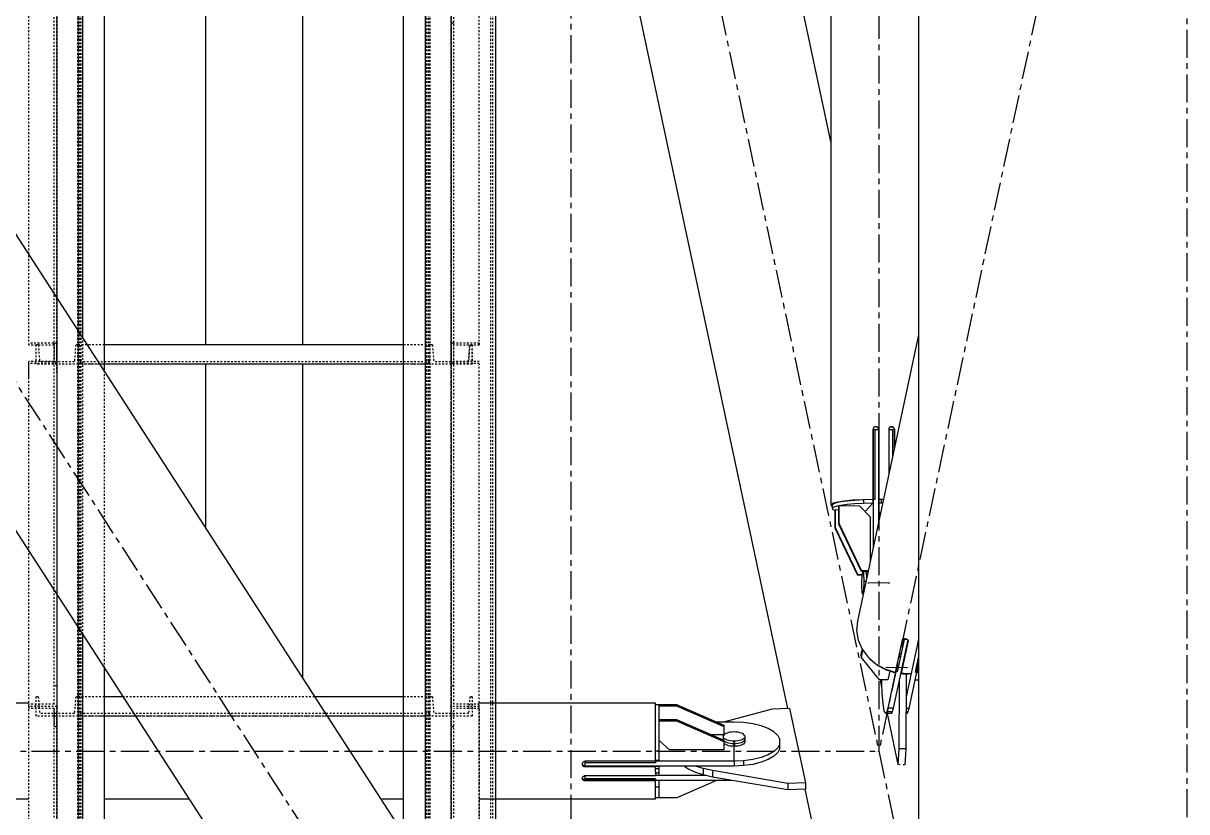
# Model space of a CAD drawing. Header units: millimetres. Extents: x 5143 to 30813, y 232 to 21408.
# Drawn here: x 12039.4 to 12370, y 14493.1 to 14717.2 of the extents above; entities that cross this region are included whole.
import ezdxf

# ---------------------------------------------------------------- set-up
doc = ezdxf.new("R2010")
doc.units = ezdxf.units.MM
doc.header["$LTSCALE"] = 0.25
for name, pattern in [('CENTER', [50.8, 31.75, -6.35, 6.35, -6.35]), ('XKITLINE00', [0]), ('XKITLINE02', [4, 2, -2]), ('XKITLINE03', [6, 3, -1, 1, -1])]:
    doc.linetypes.add(name, pattern=pattern)

msp = doc.modelspace()

# ---------------------------------------------------------------- linework, layer by layer
at = {"color": 8, "linetype": 'CENTER'}
for p, q in [((12370, 16010.75), (12370, 14354.32)), ((12282.5, 15330.27), (12282.5, 14510.27)), ((12195, 15209.12), (12195, 13540.01)), ((11840, 14920.27), (12370, 14100.27)), ((12195, 14920.27), (12370, 14100.27)), ((12370, 14920.27), (12282.5, 14510.27)), ((12285.48, 14558.05), (12279.51, 14558.12)), ((12284.59, 14534.13), (12290.56, 14534.05)), ((12241.38, 14507.56), (12241.38, 14512.99)), ((11927.5, 14510.27), (12282.5, 14510.27))]:
    msp.add_line(p, q, dxfattribs=at)
at = {"color": 1, "linetype": 'XKITLINE03'}
for p, q in [((12049.02, 15406.22), (12049.01, 13721.24)), ((12055.01, 15406.22), (12055.01, 13721.24)), ((12147.49, 13721.24), (12147.49, 15406.22)), ((12160.99, 15406.22), (12160.99, 13721.24)), ((12049.01, 14723.03), (12049.01, 14626.29)), ((12160.99, 14626.29), (12160.99, 14723.03)), ((12049.01, 14620.48), (12049.01, 14523.03)), ((12154.99, 14620.28), (12055.01, 14620.28)), ((12055.01, 14620.28), (12055.01, 14620.28)), ((12154.99, 14620.28), (12154.99, 14620.28)), ((12160.99, 14523.03), (12160.99, 14620.47)), ((12049.01, 14523.03), (12049.01, 14426.29)), ((12160.99, 14426.29), (12160.99, 14523.03)), ((12154.99, 14520.28), (12055.01, 14520.28)), ((12055.01, 14520.28), (12055.01, 14520.28)), ((12154.99, 14520.28), (12154.99, 14520.28))]:
    msp.add_line(p, q, dxfattribs=at)
at = {"color": 3, "linetype": 'XKITLINE02'}
for p, q in [((12054.93, 13721.24), (12054.93, 15406.22)), ((12055.01, 13721.24), (12055.01, 15406.22)), ((12055.46, 13721.24), (12055.47, 15406.22)), ((12055.86, 13721.24), (12055.86, 15406.22)), ((12147.49, 14302.1), (12147.49, 15406.22)), ((12153.69, 13723.56), (12153.69, 15406.22)), ((12154.14, 13721.24), (12154.14, 15406.22)), ((12154.54, 13721.24), (12154.54, 15406.22)), ((12154.99, 13721.24), (12154.99, 15406.22)), ((12155.07, 13721.24), (12155.07, 15406.22)), ((12172.31, 13721.24), (12172.31, 15406.22)), ((12172.84, 13721.24), (12172.84, 15406.22)), ((12062.51, 14533.91), (12062.51, 14943.1)), ((12147.49, 13721.24), (12147.49, 14943.1)), ((12173.69, 14446.09), (12173.69, 14943.1)), ((12041.01, 14625.71), (12041.01, 14723.03)), ((12048.21, 14620.46), (12048.21, 14722.44)), ((12049.01, 14620.46), (12049.01, 14720.98)), ((12160.99, 14620.46), (12160.99, 14723.03)), ((12161.79, 14620.46), (12161.79, 14722.44)), ((12168.99, 14625.71), (12168.99, 14723.03)), ((12161.79, 14717.2), (12160.99, 14717.2)), ((12056.31, 14543.5), (12056.31, 14627.69)), ((12049.01, 14626.29), (12041.01, 14626.29)), ((12048.21, 14625.71), (12041.01, 14625.71)), ((12043.69, 14625.78), (12043.01, 14625.78)), ((12043.01, 14625.78), (12043.01, 14620.28)), ((12043.01, 14625.78), (12043.01, 14620.28)), ((12043.69, 14625.78), (12044.07, 14620.98)), ((12043.69, 14625.78), (12044.07, 14620.98)), ((12049.01, 14626.28), (12048.21, 14626.28)), ((12048.21, 14626.28), (12048.21, 14621.06)), ((12048.21, 14523.61), (12048.21, 14626.28)), ((12049.01, 14617.9), (12049.01, 14626.28)), ((12049.01, 14626.28), (12049.01, 14528.83)), ((12054.33, 14625.78), (12053.95, 14620.98)), ((12054.33, 14625.78), (12053.95, 14620.98)), ((12055.01, 14625.78), (12054.33, 14625.78)), ((12062.51, 14625.78), (12055.01, 14625.78)), ((12055.01, 14620.28), (12055.01, 14625.78)), ((12055.01, 14625.78), (12055.01, 14620.28)), ((12055.01, 14625.78), (12055.01, 14620.28)), ((12154.99, 14625.78), (12147.49, 14625.78)), ((12154.99, 14620.28), (12154.99, 14625.78)), ((12154.99, 14625.78), (12154.99, 14620.28)), ((12155.67, 14625.78), (12154.99, 14625.78)), ((12154.99, 14625.78), (12154.99, 14620.28)), ((12155.67, 14625.78), (12156.05, 14620.98)), ((12155.67, 14625.78), (12156.05, 14620.98)), ((12160.99, 14626.29), (12160.99, 14620.46)), ((12168.99, 14626.29), (12160.99, 14626.29)), ((12160.99, 14523.03), (12160.99, 14626.28)), ((12161.79, 14626.28), (12160.99, 14626.28)), ((12161.79, 14523.61), (12161.79, 14626.28)), ((12161.79, 14620.46), (12161.79, 14625.71)), ((12168.99, 14625.71), (12161.79, 14625.71)), ((12166.31, 14625.78), (12165.93, 14620.98)), ((12165.93, 14620.98), (12166.31, 14625.78)), ((12166.99, 14625.78), (12166.31, 14625.78)), ((12166.99, 14625.78), (12166.99, 14620.28)), ((12166.99, 14620.28), (12166.99, 14625.78)), ((12168.99, 14626.29), (12168.99, 14625.71)), ((12048.21, 14621.06), (12041.01, 14621.06)), ((12041.01, 14616.53), (12041.01, 14621.06)), ((12041.01, 14523.03), (12041.01, 14621.06)), ((12053.95, 14620.98), (12044.07, 14620.98)), ((12154.99, 14620.98), (12055.01, 14620.98)), ((12165.93, 14620.98), (12156.05, 14620.98)), ((12168.99, 14621.06), (12161.79, 14621.06)), ((12168.99, 14523.03), (12168.99, 14621.06)), ((12049.01, 14620.48), (12041.01, 14620.48)), ((12055.01, 14620.28), (12043.01, 14620.28)), ((12049.01, 14620.46), (12048.21, 14620.46)), ((12049.01, 14617.9), (12049.01, 14523.03)), ((12062.51, 14620.28), (12055.01, 14620.28)), ((12154.99, 14620.28), (12147.49, 14620.28)), ((12166.99, 14620.28), (12154.99, 14620.28)), ((12168.99, 14620.47), (12160.99, 14620.47)), ((12161.79, 14620.46), (12160.99, 14620.46)), ((12049.01, 14528.83), (12048.21, 14528.83)), ((12049.01, 14528.83), (12049.01, 14523.03)), ((12161.79, 14528.83), (12160.99, 14528.83)), ((12043.69, 14525.78), (12043.01, 14525.78)), ((12043.01, 14525.78), (12043.01, 14520.28)), ((12043.01, 14525.78), (12043.01, 14520.28)), ((12043.69, 14525.78), (12044.07, 14520.98)), ((12043.69, 14525.78), (12044.07, 14520.98)), ((12054.33, 14525.78), (12053.95, 14520.98)), ((12054.33, 14525.78), (12053.95, 14520.98)), ((12055.01, 14525.78), (12054.33, 14525.78)), ((12062.51, 14525.78), (12055.01, 14525.78)), ((12055.01, 14520.28), (12055.01, 14525.78)), ((12055.01, 14525.78), (12055.01, 14520.28)), ((12055.01, 14525.78), (12055.01, 14520.28)), ((12122.18, 14525.78), (12067.77, 14525.78)), ((12154.99, 14525.78), (12147.49, 14525.78)), ((12154.99, 14520.28), (12154.99, 14525.78)), ((12154.99, 14525.78), (12154.99, 14520.28)), ((12155.67, 14525.78), (12154.99, 14525.78)), ((12154.99, 14525.78), (12154.99, 14520.28)), ((12155.67, 14525.78), (12156.05, 14520.98)), ((12155.67, 14525.78), (12156.05, 14520.98)), ((12166.31, 14525.78), (12165.93, 14520.98)), ((12166.31, 14525.78), (12165.93, 14520.98)), ((12166.99, 14525.78), (12166.31, 14525.78)), ((12166.99, 14525.78), (12166.99, 14520.28)), ((12166.99, 14525.78), (12166.99, 14520.28)), ((12048.21, 14523.61), (12041.01, 14523.61)), ((12041.01, 14523.03), (12041.01, 14522.44)), ((12049.01, 14523.03), (12041.01, 14523.03)), ((12041.01, 14425.71), (12041.01, 14523.03)), ((12049.01, 14523.03), (12041.01, 14523.03)), ((12048.21, 14522.44), (12041.01, 14522.44)), ((12048.21, 14522.44), (12048.21, 14517.2)), ((12048.21, 14420.46), (12048.21, 14522.44)), ((12049.01, 14517.2), (12049.01, 14523.03)), ((12160.99, 14420.46), (12160.99, 14523.03)), ((12168.99, 14523.03), (12160.99, 14523.03)), ((12168.99, 14523.03), (12160.99, 14523.03)), ((12168.99, 14523.61), (12161.79, 14523.61)), ((12161.79, 14420.46), (12161.79, 14522.44)), ((12168.99, 14522.44), (12161.79, 14522.44)), ((12168.99, 14425.71), (12168.99, 14523.03)), ((12168.99, 14522.44), (12168.99, 14425.71)), ((12055.01, 14520.28), (12043.01, 14520.28)), ((12053.95, 14520.98), (12044.07, 14520.98)), ((12049.01, 14420.46), (12049.01, 14520.98)), ((12154.99, 14520.98), (12055.01, 14520.98)), ((12062.51, 14520.28), (12055.01, 14520.28)), ((12125.74, 14520.28), (12071.32, 14520.28)), ((12154.99, 14520.28), (12147.49, 14520.28)), ((12166.99, 14520.28), (12154.99, 14520.28)), ((12165.93, 14520.98), (12156.05, 14520.98)), ((12049.01, 14517.2), (12048.21, 14517.2)), ((12161.79, 14517.2), (12160.99, 14517.2))]:
    msp.add_line(p, q, dxfattribs=at)
at = {"color": 7, "linetype": 'XKITLINE00'}
for p, q in [((12056.31, 14627.69), (12056.31, 14897.45)), ((12062.51, 14618.1), (12062.51, 14897.45)), ((12147.49, 14486.62), (12147.49, 14897.45)), ((12153.69, 14477.03), (12153.69, 14897.45)), ((12173.69, 14446.09), (12173.69, 14897.45)), ((12147.49, 14625.78), (12062.51, 14625.78)), ((12147.49, 14620.28), (12062.51, 14620.28)), ((12056.31, 14394.25), (12056.31, 14543.5)), ((12062.51, 14390.2), (12062.51, 14533.91)), ((12067.77, 14525.78), (12062.51, 14525.78)), ((12147.49, 14525.78), (12122.18, 14525.78)), ((12071.32, 14520.28), (12062.51, 14520.28)), ((12147.49, 14520.28), (12125.74, 14520.28))]:
    msp.add_line(p, q, dxfattribs=at)
at = {"color": 8, "linetype": 'XKITLINE00'}
for p, q in [((12268.92, 14887.82), (12268.92, 14580.4)), ((12293.8, 14884.03), (12293.8, 14354.32)), ((12230.78, 14861.82), (12268.92, 14683.08)), ((12185.58, 14855.2), (12256.6, 14522.41)), ((11986.28, 14736.05), (12262.3, 14308.99)), ((12091.2, 14720.28), (12091.2, 14625.78)), ((12118.8, 14720.28), (12118.8, 14625.78)), ((11947.9, 14711.23), (12223.92, 14284.18)), ((12293.8, 14628.62), (12276.43, 14547.26)), ((12091.2, 14620.28), (12091.2, 14573.72)), ((12118.8, 14620.28), (12118.8, 14531.02)), ((12280.88, 14601.96), (12280.81, 14601.7)), ((12280.81, 14601.7), (12280.81, 14581.85)), ((12280.87, 14601.65), (12280.81, 14601.59)), ((12281.34, 14601.67), (12280.87, 14601.65)), ((12280.87, 14601.65), (12280.87, 14581.79)), ((12280.98, 14602.2), (12280.88, 14601.96)), ((12281.17, 14602.39), (12280.98, 14602.2)), ((12281.34, 14602.44), (12281.1, 14602.32)), ((12281.41, 14602.51), (12281.17, 14602.39)), ((12281.61, 14602.48), (12281.34, 14602.44)), ((12281.34, 14601.67), (12281.34, 14581.82)), ((12282.38, 14601.66), (12281.34, 14601.67)), ((12281.67, 14602.55), (12281.41, 14602.51)), ((12281.87, 14602.44), (12281.61, 14602.48)), ((12281.93, 14602.51), (12281.67, 14602.55)), ((12282.11, 14602.32), (12281.87, 14602.44)), ((12282.17, 14602.39), (12281.93, 14602.51)), ((12282.3, 14602.13), (12282.11, 14602.32)), ((12282.36, 14602.2), (12282.17, 14602.39)), ((12282.3, 14602.13), (12282.42, 14601.89)), ((12282.36, 14602.2), (12282.48, 14601.97)), ((12282.38, 14601.66), (12282.38, 14575.16)), ((12282.48, 14601.97), (12282.42, 14601.89)), ((12282.42, 14601.89), (12282.46, 14601.63)), ((12282.53, 14601.71), (12282.46, 14601.63)), ((12282.46, 14601.63), (12282.46, 14581.78)), ((12282.48, 14601.97), (12282.53, 14601.71)), ((12282.53, 14601.71), (12282.53, 14581.85)), ((12285.35, 14601.93), (12285.31, 14601.67)), ((12285.31, 14601.67), (12285.31, 14588.86)), ((12285.37, 14601.62), (12285.31, 14601.56)), ((12285.47, 14602.16), (12285.35, 14601.93)), ((12286.41, 14601.61), (12285.37, 14601.62)), ((12285.37, 14601.62), (12285.37, 14589.14)), ((12285.65, 14602.34), (12285.47, 14602.16)), ((12285.82, 14602.39), (12285.59, 14602.27)), ((12285.89, 14602.46), (12285.65, 14602.34)), ((12286.08, 14602.42), (12285.82, 14602.39)), ((12286.15, 14602.49), (12285.89, 14602.46)), ((12286.34, 14602.37), (12286.08, 14602.42)), ((12286.4, 14602.44), (12286.15, 14602.49)), ((12286.57, 14602.25), (12286.34, 14602.37)), ((12286.64, 14602.32), (12286.4, 14602.44)), ((12286.41, 14601.61), (12286.41, 14594.02)), ((12286.83, 14601.57), (12286.41, 14601.61)), ((12286.57, 14602.25), (12286.72, 14602.09)), ((12286.64, 14602.32), (12286.8, 14602.15)), ((12286.72, 14602.09), (12286.76, 14602.05)), ((12286.76, 14602.05), (12286.87, 14601.81)), ((12286.82, 14602.13), (12286.92, 14601.89)), ((12286.83, 14601.57), (12286.83, 14596)), ((12286.87, 14601.81), (12286.91, 14601.55)), ((12286.98, 14601.62), (12286.91, 14601.55)), ((12286.91, 14601.55), (12286.91, 14596.37)), ((12286.92, 14601.89), (12286.98, 14601.62)), ((12286.98, 14601.62), (12286.98, 14596.68)), ((12271.7, 14581.15), (12270.36, 14580.86)), ((12272.78, 14581.37), (12270.89, 14581.09)), ((12273.5, 14581.39), (12271.7, 14581.15)), ((12275.16, 14581.6), (12272.78, 14581.37)), ((12275.67, 14581.58), (12273.5, 14581.39)), ((12277.9, 14581.76), (12275.16, 14581.6)), ((12278.13, 14581.72), (12275.67, 14581.58)), ((12280.81, 14581.85), (12277.9, 14581.76)), ((12280.77, 14581.8), (12278.13, 14581.72)), ((12278.13, 14581.72), (12278.13, 14580.73)), ((12280.81, 14581.85), (12280.77, 14581.8)), ((12280.77, 14581.8), (12280.77, 14580.81)), ((12280.89, 14581.82), (12280.87, 14581.79)), ((12281.34, 14581.82), (12280.89, 14581.82)), ((12280.89, 14581.82), (12280.89, 14568.17)), ((12282.49, 14581.81), (12282.38, 14581.69)), ((12282.53, 14581.85), (12282.46, 14581.78)), ((12282.49, 14581.81), (12282.49, 14580.82)), ((12283.19, 14581.81), (12282.49, 14581.81)), ((12283.81, 14581.85), (12282.53, 14581.85)), ((12283.19, 14581.81), (12283.19, 14580.82)), ((12283.8, 14581.8), (12283.19, 14581.81)), ((12269.58, 14580.75), (12268.92, 14580.4)), ((12268.92, 14580.4), (12268.94, 14580.03)), ((12269.25, 14579.88), (12268.94, 14580.03)), ((12269.53, 14580.55), (12269.25, 14580.23)), ((12269.25, 14580.23), (12269.25, 14579.24)), ((12269.53, 14579.56), (12269.25, 14579.24)), ((12269.25, 14579.24), (12269.52, 14578.91)), ((12269.99, 14578.73), (12269.52, 14578.91)), ((12270.36, 14580.86), (12269.53, 14580.55)), ((12270.36, 14579.87), (12269.53, 14579.56)), ((12270.89, 14581.09), (12269.58, 14580.75)), ((12270.09, 14578.85), (12269.98, 14578.73)), ((12269.98, 14578.73), (12269.98, 14573.76)), ((12270.09, 14578.85), (12270.09, 14573.88)), ((12271.04, 14578.84), (12270.09, 14578.85)), ((12271.14, 14580.03), (12270.36, 14579.87)), ((12271.14, 14580.04), (12271.04, 14579.92)), ((12271.04, 14579.92), (12271.04, 14574.96)), ((12271.14, 14580.04), (12271.14, 14575.07)), ((12277.11, 14579.96), (12271.14, 14580.04)), ((12271.7, 14580.15), (12271.16, 14580.04)), ((12273.5, 14580.4), (12271.7, 14580.15)), ((12275.67, 14580.59), (12273.5, 14580.4)), ((12278.13, 14580.73), (12275.67, 14580.59)), ((12277.11, 14579.96), (12280.09, 14576.95)), ((12280.77, 14580.81), (12278.13, 14580.73)), ((12280.77, 14580.81), (12278.65, 14578.41)), ((12282.49, 14580.82), (12282.38, 14580.7)), ((12283.19, 14580.82), (12282.49, 14580.82)), ((12283.05, 14578.27), (12282.5, 14577.64)), ((12283.59, 14580.81), (12283.19, 14580.82)), ((12271.14, 14575.07), (12271.04, 14574.96)), ((12271.04, 14574.96), (12277.5, 14561.47)), ((12271.14, 14575.07), (12277.61, 14561.59)), ((12280.09, 14576.95), (12280.09, 14564.41)), ((12282.5, 14577.64), (12282.38, 14577.65)), ((12282.61, 14577.77), (12282.61, 14576.19)), ((12270.09, 14573.88), (12269.98, 14573.76)), ((12269.98, 14573.76), (12276.45, 14560.28)), ((12270.09, 14573.88), (12276.55, 14560.4)), ((12277.61, 14561.59), (12277.5, 14561.47)), ((12279.46, 14561.45), (12277.5, 14561.47)), ((12279.48, 14561.57), (12277.61, 14561.59)), ((12279.04, 14561.45), (12279.04, 14561.22)), ((12276.55, 14560.4), (12276.45, 14560.28)), ((12277.71, 14560.26), (12276.45, 14560.28)), ((12277.73, 14560.38), (12276.55, 14560.4)), ((12277.6, 14558.31), (12277.59, 14557.77)), ((12277.61, 14558.85), (12277.6, 14558.31)), ((12277.64, 14559.36), (12277.61, 14558.85)), ((12277.67, 14559.84), (12277.64, 14559.36)), ((12277.71, 14560.26), (12277.67, 14559.84)), ((12277.76, 14560.62), (12277.71, 14560.26)), ((12277.81, 14560.91), (12277.76, 14560.62)), ((12277.86, 14561.11), (12277.81, 14560.91)), ((12277.92, 14561.22), (12277.86, 14561.11)), ((12277.98, 14561.24), (12277.92, 14561.22)), ((12277.98, 14561.24), (12278.03, 14561.16)), ((12278.77, 14561.23), (12277.98, 14561.24)), ((12278.03, 14561.16), (12278.08, 14560.99)), ((12278.08, 14560.99), (12278.13, 14560.74)), ((12278.13, 14560.74), (12278.17, 14560.4)), ((12278.17, 14560.4), (12278.2, 14560)), ((12278.2, 14560), (12278.23, 14559.54)), ((12278.23, 14559.54), (12278.24, 14559.04)), ((12278.24, 14557.97), (12278.23, 14557.44)), ((12278.24, 14559.04), (12278.25, 14558.51)), ((12278.25, 14558.51), (12278.24, 14557.97)), ((12278.83, 14558.51), (12278.25, 14558.51)), ((12278.77, 14561.23), (12278.83, 14561.15)), ((12279.41, 14561.22), (12278.77, 14561.23)), ((12278.77, 14561.23), (12278.83, 14561.15)), ((12278.83, 14561.15), (12278.88, 14560.98)), ((12278.83, 14561.15), (12278.88, 14560.98)), ((12278.88, 14560.98), (12278.93, 14560.73)), ((12278.88, 14560.98), (12278.93, 14560.73)), ((12278.93, 14560.73), (12278.97, 14560.39)), ((12278.93, 14560.73), (12278.97, 14560.39)), ((12278.97, 14560.39), (12279, 14559.99)), ((12278.97, 14560.39), (12279, 14559.99)), ((12279, 14559.99), (12279.02, 14559.53)), ((12279, 14559.99), (12279.02, 14559.53)), ((12279.02, 14559.53), (12279.03, 14559.42)), ((12279.02, 14559.53), (12279.03, 14559.42)), ((12277.59, 14557.77), (12277.6, 14557.25)), ((12277.6, 14557.25), (12277.61, 14556.74)), ((12277.61, 14556.74), (12277.64, 14556.28)), ((12277.64, 14556.28), (12277.67, 14555.88)), ((12277.67, 14555.88), (12277.71, 14555.55)), ((12277.71, 14555.55), (12277.76, 14555.29)), ((12277.76, 14555.29), (12277.81, 14555.12)), ((12277.81, 14555.12), (12277.86, 14555.05)), ((12277.92, 14555.07), (12277.86, 14555.05)), ((12278.09, 14555.05), (12277.86, 14555.05)), ((12277.98, 14555.18), (12277.92, 14555.07)), ((12278.1, 14555.06), (12277.92, 14555.07)), ((12278.03, 14555.38), (12277.98, 14555.18)), ((12278.08, 14555.66), (12278.03, 14555.38)), ((12278.13, 14556.02), (12278.08, 14555.66)), ((12278.17, 14556.45), (12278.13, 14556.02)), ((12278.2, 14556.92), (12278.17, 14556.45)), ((12278.23, 14557.44), (12278.2, 14556.92)), ((12276.43, 14547.26), (12276.2, 14544.57)), ((12276.2, 14544.57), (12276.66, 14541.87)), ((12276.66, 14541.87), (12277.77, 14539.3)), ((12290.73, 14541.96), (12286.57, 14522.49)), ((12289.16, 14541.9), (12287.19, 14532.66)), ((12289.7, 14542.06), (12287.73, 14532.81)), ((12290.77, 14541.91), (12288.87, 14532.98)), ((12290.86, 14541.69), (12288.89, 14532.45)), ((12289.25, 14542), (12289.16, 14541.9)), ((12289.37, 14542.1), (12289.25, 14542)), ((12289.58, 14542.16), (12289.37, 14542.1)), ((12289.7, 14542.06), (12289.53, 14542.15)), ((12289.83, 14542.19), (12289.58, 14542.16)), ((12290.59, 14542.05), (12289.7, 14542.06)), ((12290.1, 14542.18), (12289.83, 14542.19)), ((12290.35, 14542.13), (12290.1, 14542.18)), ((12293.66, 14541.69), (12290.27, 14525.77)), ((12290.58, 14542.05), (12290.35, 14542.13)), ((12290.75, 14541.94), (12290.58, 14542.05)), ((12290.75, 14541.94), (12290.85, 14541.82)), ((12290.85, 14541.82), (12290.86, 14541.69)), ((12293.65, 14541.66), (12291.67, 14532.42)), ((12293.71, 14541.78), (12293.65, 14541.66)), ((12293.8, 14541.85), (12293.71, 14541.78)), ((12277.75, 14539.34), (12277.42, 14537.79)), ((12277.92, 14539.09), (12277.46, 14536.9)), ((12277.77, 14539.3), (12279.48, 14536.99)), ((12278.3, 14538.58), (12278.44, 14538.31)), ((12278.44, 14538.31), (12278.99, 14537.66)), ((12277.42, 14537.79), (12277.46, 14536.9)), ((12277.46, 14536.9), (12282.59, 14530.58)), ((12281.71, 14535.04), (12279.48, 14536.99)), ((12279.69, 14536.8), (12280.09, 14536.33)), ((12282.13, 14534.66), (12280.09, 14536.33)), ((12284.35, 14533.57), (12281.71, 14535.04)), ((12293.8, 14537.42), (12292.8, 14532.75)), ((12293.8, 14535.58), (12293.24, 14532.98)), ((12293.8, 14535.31), (12293.33, 14533.14)), ((12284.5, 14533.39), (12282.13, 14534.66)), ((12287.19, 14532.66), (12284.35, 14533.57)), ((12284.52, 14533.51), (12284.5, 14533.39)), ((12287.08, 14532.55), (12284.5, 14533.39)), ((12285.61, 14533.03), (12285.08, 14530.55)), ((12287.28, 14532.82), (12285.08, 14522.51)), ((12287.1, 14532.68), (12287.08, 14532.55)), ((12287.73, 14532.81), (12287.27, 14533.05)), ((12287.27, 14533.05), (12287.28, 14532.82)), ((12287.73, 14532.81), (12287.28, 14532.82)), ((12288.76, 14532.73), (12288.78, 14532.27)), ((12288.88, 14532.73), (12288.78, 14532.27)), ((12289.47, 14532.21), (12288.78, 14532.27)), ((12288.86, 14533.19), (12288.88, 14532.73)), ((12288.87, 14532.98), (12288.89, 14532.45)), ((12290.29, 14532.29), (12288.89, 14532.45)), ((12289.51, 14532.38), (12289.47, 14532.21)), ((12290.17, 14532.19), (12289.47, 14532.21)), ((12290.87, 14532.19), (12290.17, 14532.19)), ((12290.28, 14532.19), (12290.23, 14510.96)), ((12291.67, 14532.42), (12290.29, 14532.29)), ((12290.9, 14532.35), (12290.87, 14532.19)), ((12291.56, 14532.24), (12290.87, 14532.19)), ((12293.25, 14532.74), (12291.05, 14522.44)), ((12291.6, 14532.41), (12291.56, 14532.24)), ((12293.24, 14532.98), (12292.8, 14532.75)), ((12293.25, 14532.74), (12292.8, 14532.75)), ((12293.23, 14532.67), (12293.24, 14532.47)), ((12293.24, 14532.98), (12293.25, 14532.74)), ((12293.34, 14532.94), (12293.24, 14532.47)), ((12293.8, 14532.64), (12293.24, 14532.47)), ((12293.32, 14533.36), (12293.34, 14532.94)), ((12293.33, 14533.14), (12293.36, 14532.58)), ((12293.8, 14534.64), (12293.36, 14532.58)), ((12293.8, 14532.71), (12293.36, 14532.58)), ((12285.08, 14530.55), (12282.59, 14530.58)), ((12282.85, 14530.57), (12283.29, 14528.49)), ((12283.24, 14530.57), (12283.26, 14529.32)), ((12283.26, 14529.32), (12283.36, 14526.89)), ((12288.29, 14530.53), (12288.24, 14510.99)), ((12293.53, 14530.44), (12292.76, 14530.45)), ((12293.8, 14530.65), (12293.53, 14530.44)), ((12283.36, 14526.89), (12283.52, 14524.78)), ((12041.01, 14523.92), (11990.91, 14523.92)), ((12219.08, 14523.92), (12168.99, 14523.92)), ((12219.08, 14507.44), (12219.08, 14523.92)), ((12220.08, 14523.49), (12219.08, 14523.49)), ((12220.08, 14523.48), (12220.08, 14523.46)), ((12225.08, 14523.48), (12220.08, 14523.48)), ((12220.08, 14523.46), (12220.08, 14523.41)), ((12220.08, 14518.82), (12220.08, 14523.41)), ((12225.08, 14523.05), (12220.08, 14523.05)), ((12225.08, 14523.48), (12225.08, 14523.05)), ((12238.58, 14517.59), (12225.08, 14523.48)), ((12238.58, 14517.17), (12225.08, 14523.05)), ((12252.17, 14522.24), (12238.37, 14518.55)), ((12257.15, 14522.43), (12252.17, 14522.24)), ((12257.15, 14522.43), (12261.66, 14501.29)), ((12283.52, 14524.78), (12283.72, 14523.08)), ((12283.72, 14523.08), (12283.96, 14521.86)), ((12283.96, 14521.86), (12284.23, 14521.17)), ((12285.08, 14522.51), (12284.8, 14521.51)), ((12286.57, 14522.49), (12285.08, 14522.51)), ((12286.57, 14522.49), (12286.3, 14521.49)), ((12291.05, 14522.44), (12290.26, 14522.45)), ((12291.05, 14522.44), (12290.77, 14521.43)), ((12225.08, 14519.23), (12220.08, 14519.23)), ((12220.08, 14518.82), (12220.08, 14518.81)), ((12225.08, 14518.81), (12220.08, 14518.81)), ((12220.08, 14518.81), (12220.08, 14518.79)), ((12220.08, 14513.02), (12220.08, 14518.79)), ((12225.08, 14519.23), (12225.08, 14518.81)), ((12238.58, 14513.34), (12225.08, 14519.23)), ((12238.58, 14512.92), (12225.08, 14518.81)), ((12241.38, 14518.55), (12236.37, 14518.55)), ((12244.1, 14518.43), (12241.38, 14518.55)), ((12246.71, 14518.07), (12244.1, 14518.43)), ((12284.52, 14521.05), (12284.23, 14521.17)), ((12284.8, 14521.51), (12284.52, 14521.05)), ((12286.01, 14521.04), (12284.52, 14521.05)), ((12286.3, 14521.49), (12284.8, 14521.51)), ((12284.87, 14521.05), (12287.96, 14506.46)), ((12286.3, 14521.49), (12286.01, 14521.04)), ((12290.77, 14521.43), (12290.25, 14521.44)), ((12290.48, 14520.98), (12290.25, 14520.98)), ((12290.77, 14521.43), (12290.48, 14520.98)), ((12238.69, 14515.1), (12238.46, 14514.89)), ((12238.58, 14514.99), (12238.58, 14517.59)), ((12239, 14515.29), (12238.69, 14515.1)), ((12239.39, 14515.45), (12239, 14515.29)), ((12239.83, 14515.58), (12239.39, 14515.45)), ((12240.32, 14515.68), (12239.83, 14515.58)), ((12240.84, 14515.74), (12240.32, 14515.68)), ((12241.38, 14515.76), (12240.84, 14515.74)), ((12241.92, 14515.74), (12241.38, 14515.76)), ((12242.44, 14515.68), (12241.92, 14515.74)), ((12242.93, 14515.58), (12242.44, 14515.68)), ((12243.37, 14515.45), (12242.93, 14515.58)), ((12243.75, 14515.29), (12243.37, 14515.45)), ((12244.06, 14515.1), (12243.75, 14515.29)), ((12244.29, 14514.89), (12244.06, 14515.1)), ((12249.08, 14517.49), (12246.71, 14518.07)), ((12251.11, 14516.71), (12249.08, 14517.49)), ((12252.72, 14515.77), (12251.11, 14516.71)), ((12253.84, 14514.71), (12252.72, 14515.77)), ((12223.08, 14510.66), (12220.08, 14513.37)), ((12220.08, 14507.61), (12220.08, 14513.02)), ((12238.48, 14514.9), (12235.01, 14514.9)), ((12238.32, 14514.67), (12238.28, 14514.44)), ((12238.28, 14514.44), (12238.32, 14514.21)), ((12238.28, 14514.44), (12238.28, 14513.72)), ((12238.28, 14513.72), (12238.32, 14513.49)), ((12238.28, 14513.72), (12238.28, 14513.48)), ((12238.28, 14513.72), (12238.32, 14513.49)), ((12238.46, 14514.89), (12238.32, 14514.67)), ((12238.32, 14514.21), (12238.46, 14513.99)), ((12238.32, 14513.49), (12238.35, 14513.44)), ((12238.32, 14513.49), (12238.35, 14513.44)), ((12238.69, 14513.78), (12238.46, 14513.99)), ((12238.58, 14510.66), (12238.58, 14513.34)), ((12238.69, 14513.06), (12238.58, 14513.16)), ((12238.69, 14513.06), (12238.58, 14513.16)), ((12238.69, 14512.33), (12238.58, 14512.44)), ((12239, 14513.59), (12238.69, 14513.78)), ((12239, 14512.87), (12238.69, 14513.06)), ((12239, 14512.87), (12238.69, 14513.06)), ((12239, 14512.15), (12238.69, 14512.33)), ((12239.39, 14513.43), (12239, 14513.59)), ((12239.39, 14512.71), (12239, 14512.87)), ((12239.39, 14512.71), (12239, 14512.87)), ((12239.39, 14511.98), (12239, 14512.15)), ((12239.83, 14513.3), (12239.39, 14513.43)), ((12239.83, 14512.58), (12239.39, 14512.71)), ((12239.83, 14512.58), (12239.39, 14512.71)), ((12239.83, 14511.85), (12239.39, 14511.98)), ((12240.32, 14513.2), (12239.83, 14513.3)), ((12240.32, 14512.48), (12239.83, 14512.58)), ((12240.32, 14512.48), (12239.83, 14512.58)), ((12240.32, 14511.75), (12239.83, 14511.85)), ((12240.84, 14513.14), (12240.32, 14513.2)), ((12240.84, 14512.42), (12240.32, 14512.48)), ((12240.84, 14512.42), (12240.32, 14512.48)), ((12240.84, 14511.7), (12240.32, 14511.75)), ((12241.38, 14513.12), (12240.84, 14513.14)), ((12241.38, 14512.4), (12240.84, 14512.42)), ((12241.38, 14512.4), (12240.84, 14512.42)), ((12241.38, 14511.68), (12240.84, 14511.7)), ((12241.92, 14513.14), (12241.38, 14513.12)), ((12241.38, 14513.12), (12241.38, 14512.4)), ((12241.92, 14512.42), (12241.38, 14512.4)), ((12241.92, 14512.42), (12241.38, 14512.4)), ((12241.38, 14512.4), (12241.38, 14511.68)), ((12241.92, 14511.7), (12241.38, 14511.68)), ((12242.44, 14513.2), (12241.92, 14513.14)), ((12242.44, 14512.48), (12241.92, 14512.42)), ((12242.44, 14512.48), (12241.92, 14512.42)), ((12242.44, 14511.75), (12241.92, 14511.7)), ((12242.93, 14513.3), (12242.44, 14513.2)), ((12242.93, 14512.58), (12242.44, 14512.48)), ((12242.93, 14512.58), (12242.44, 14512.48)), ((12242.93, 14511.85), (12242.44, 14511.75)), ((12243.37, 14513.43), (12242.93, 14513.3)), ((12243.37, 14512.71), (12242.93, 14512.58)), ((12243.37, 14512.71), (12242.93, 14512.58)), ((12243.37, 14511.98), (12242.93, 14511.85)), ((12243.75, 14513.59), (12243.37, 14513.43)), ((12243.75, 14512.87), (12243.37, 14512.71)), ((12243.75, 14512.87), (12243.37, 14512.71)), ((12243.75, 14512.15), (12243.37, 14511.98)), ((12244.06, 14513.78), (12243.75, 14513.59)), ((12244.06, 14513.06), (12243.75, 14512.87)), ((12244.06, 14513.06), (12243.75, 14512.87)), ((12244.06, 14512.33), (12243.75, 14512.15)), ((12244.29, 14513.99), (12244.06, 14513.78)), ((12244.29, 14513.27), (12244.06, 14513.06)), ((12244.29, 14513.27), (12244.06, 14513.06)), ((12244.29, 14512.54), (12244.06, 14512.33)), ((12244.29, 14514.89), (12244.43, 14514.67)), ((12244.43, 14514.21), (12244.29, 14513.99)), ((12244.43, 14513.49), (12244.29, 14513.27)), ((12244.43, 14513.49), (12244.29, 14513.27)), ((12244.43, 14512.76), (12244.29, 14512.54)), ((12244.43, 14514.67), (12244.48, 14514.44)), ((12244.48, 14514.44), (12244.43, 14514.21)), ((12244.48, 14513.72), (12244.43, 14513.49)), ((12244.48, 14513.72), (12244.43, 14513.49)), ((12244.48, 14512.99), (12244.43, 14512.76)), ((12244.48, 14514.44), (12244.48, 14513.72)), ((12244.48, 14513.72), (12244.48, 14512.99)), ((12253.84, 14514.71), (12254.41, 14513.57)), ((12254.41, 14512.41), (12253.84, 14511.27)), ((12254.41, 14511.05), (12254.41, 14513.57)), ((12220.08, 14510.32), (12219.08, 14510.32)), ((12238.58, 14510.66), (12223.08, 14510.66)), ((12249.08, 14508.49), (12246.71, 14507.91)), ((12251.11, 14509.27), (12249.08, 14508.49)), ((12252.72, 14510.21), (12251.11, 14509.27)), ((12252.72, 14508.85), (12251.11, 14507.91)), ((12253.84, 14511.27), (12252.72, 14510.21)), ((12253.84, 14509.91), (12252.72, 14508.85)), ((12254.41, 14511.05), (12253.84, 14509.91)), ((12288.24, 14510.99), (12287.96, 14506.46)), ((12290.23, 14510.96), (12288.24, 14510.99)), ((12290.23, 14510.96), (12289.95, 14506.43)), ((12198.27, 14506.88), (12198.23, 14506.63)), ((12198.23, 14506.63), (12198.27, 14506.37)), ((12198.25, 14506.75), (12198.27, 14506.63)), ((12198.39, 14507.1), (12198.27, 14506.88)), ((12198.27, 14506.63), (12198.39, 14506.4)), ((12198.27, 14506.37), (12198.39, 14506.15)), ((12198.58, 14507.28), (12198.39, 14507.1)), ((12198.58, 14506.22), (12198.39, 14506.4)), ((12198.58, 14505.97), (12198.39, 14506.15)), ((12198.81, 14507.38), (12198.58, 14507.28)), ((12198.81, 14506.11), (12198.58, 14506.22)), ((12198.81, 14505.85), (12198.58, 14505.97)), ((12199.08, 14507.44), (12198.81, 14507.38)), ((12198.81, 14506.11), (12198.81, 14505.85)), ((12199.06, 14506.07), (12198.81, 14506.11)), ((12199.08, 14505.82), (12198.81, 14505.85)), ((12219.08, 14507.44), (12199.08, 14507.44)), ((12199.08, 14506.07), (12199.08, 14507.44)), ((12219.08, 14507.02), (12199.08, 14507.02)), ((12199.08, 14506.07), (12199.08, 14505.82)), ((12199.08, 14506.07), (12199.08, 14506.07)), ((12241.38, 14506.07), (12199.08, 14506.07)), ((12219.08, 14505.82), (12199.08, 14505.82)), ((12220.08, 14507.61), (12219.08, 14507.61)), ((12219.08, 14507.43), (12219.08, 14507.02)), ((12241.38, 14507.43), (12219.08, 14507.43)), ((12219.08, 14504.48), (12219.08, 14506.07)), ((12219.08, 14506.07), (12219.08, 14505.95)), ((12220.08, 14505.95), (12219.08, 14505.95)), ((12220.08, 14505.29), (12219.08, 14505.29)), ((12220.08, 14504.65), (12220.08, 14506.07)), ((12228.29, 14505.25), (12227.1, 14506.07)), ((12230.27, 14504.3), (12228.29, 14505.25)), ((12232.63, 14505.34), (12230.4, 14506.07)), ((12232.63, 14505.34), (12232.63, 14503.53)), ((12235.28, 14504.76), (12232.63, 14505.34)), ((12244.1, 14507.55), (12241.38, 14507.43)), ((12241.38, 14507.43), (12241.38, 14506.07)), ((12244.1, 14506.19), (12241.38, 14506.07)), ((12246.71, 14507.91), (12244.1, 14507.55)), ((12244.1, 14507.55), (12244.1, 14506.19)), ((12246.71, 14506.55), (12244.1, 14506.19)), ((12249.08, 14507.13), (12246.71, 14506.55)), ((12251.11, 14507.91), (12249.08, 14507.13)), ((12288.6, 14506.45), (12287.96, 14506.46)), ((12289.95, 14506.43), (12289.41, 14506.44)), ((12198.27, 14502.78), (12198.23, 14502.55)), ((12198.23, 14502.55), (12198.27, 14502.33)), ((12198.25, 14502.68), (12198.27, 14502.58)), ((12198.39, 14502.98), (12198.27, 14502.78)), ((12198.27, 14502.58), (12198.39, 14502.38)), ((12198.27, 14502.33), (12198.39, 14502.12)), ((12198.58, 14503.14), (12198.39, 14502.98)), ((12198.54, 14502.24), (12198.39, 14502.38)), ((12198.58, 14501.96), (12198.39, 14502.12)), ((12198.58, 14502.22), (12198.54, 14502.24)), ((12198.81, 14503.24), (12198.58, 14503.14)), ((12198.81, 14502.13), (12198.58, 14502.22)), ((12198.81, 14501.88), (12198.58, 14501.96)), ((12199.08, 14503.28), (12198.81, 14503.24)), ((12199.08, 14502.1), (12198.81, 14502.13)), ((12199.08, 14501.83), (12198.81, 14501.88)), ((12219.08, 14503.28), (12199.08, 14503.28)), ((12199.08, 14502.11), (12199.08, 14503.28)), ((12219.08, 14502.41), (12199.08, 14502.41)), ((12219.08, 14502.11), (12199.08, 14502.11)), ((12219.08, 14502.1), (12199.08, 14502.1)), ((12199.08, 14502.1), (12199.08, 14501.83)), ((12219.08, 14501.83), (12199.08, 14501.83)), ((12219.08, 14504.48), (12219.08, 14503.28)), ((12220.08, 14504.02), (12219.08, 14504.02)), ((12220.08, 14503.41), (12219.08, 14503.41)), ((12233.43, 14503.36), (12219.08, 14503.36)), ((12219.08, 14502.41), (12219.08, 14502)), ((12219.08, 14499.69), (12219.08, 14502)), ((12240.86, 14502), (12219.08, 14502)), ((12220.08, 14503.41), (12220.08, 14504.65)), ((12220.08, 14498.56), (12220.08, 14502)), ((12236.37, 14502), (12225.08, 14497.07)), ((12232.63, 14503.53), (12230.27, 14504.3)), ((12235.28, 14502.95), (12232.63, 14503.53)), ((12235.28, 14504.76), (12235.28, 14502.95)), ((12256.68, 14501.1), (12235.28, 14504.76)), ((12256.68, 14499.29), (12235.28, 14502.95)), ((12220.08, 14500.06), (12219.08, 14500.06)), ((12219.08, 14496.63), (12219.08, 14499.69)), ((12220.08, 14497.06), (12220.08, 14498.56)), ((12261.66, 14501.29), (12256.68, 14501.1)), ((12256.68, 14501.1), (12256.68, 14499.29)), ((12261.66, 14499.48), (12256.68, 14499.29)), ((12261.5, 14499.47), (12293.8, 14348.13)), ((12261.66, 14501.29), (12261.66, 14499.48)), ((12041.01, 14496.63), (11990.91, 14496.63)), ((12055.01, 14496.63), (12054.73, 14496.63)), ((12086.61, 14496.63), (12062.51, 14496.63)), ((12147.49, 14496.63), (12141.02, 14496.63)), ((12155.27, 14496.63), (12154.99, 14496.63)), ((12219.08, 14496.63), (12168.99, 14496.63)), ((12220.08, 14497.06), (12219.08, 14497.06)), ((12225.08, 14497.07), (12220.08, 14497.07))]:
    msp.add_line(p, q, dxfattribs=at)
at = {"color": 1, "linetype": 'XKITLINE00'}
for centre in [(12049.01, 14626.29), (12160.99, 14626.29), (12049.01, 14620.48), (12055.01, 14620.28), (12055.01, 14620.28), (12154.99, 14620.28), (12154.99, 14620.28), (12160.99, 14620.47), (12049.01, 14523.03), (12049.01, 14523.03), (12160.99, 14523.03), (12160.99, 14523.03), (12055.01, 14520.28), (12055.01, 14520.28), (12154.99, 14520.28), (12154.99, 14520.28)]:
    msp.add_circle(centre, 0.05, dxfattribs=at)
at = {"color": 8, "linetype": 'XKITLINE00'}
for centre in [(12279.51, 14558.12), (12285.48, 14558.05), (12284.59, 14534.13), (12290.56, 14534.05), (12241.38, 14512.99), (12282.5, 14510.27), (12282.5, 14510.27), (12282.5, 14510.27), (12241.38, 14507.56)]:
    msp.add_circle(centre, 0.05, dxfattribs=at)

doc.saveas('drawing.dxf')
